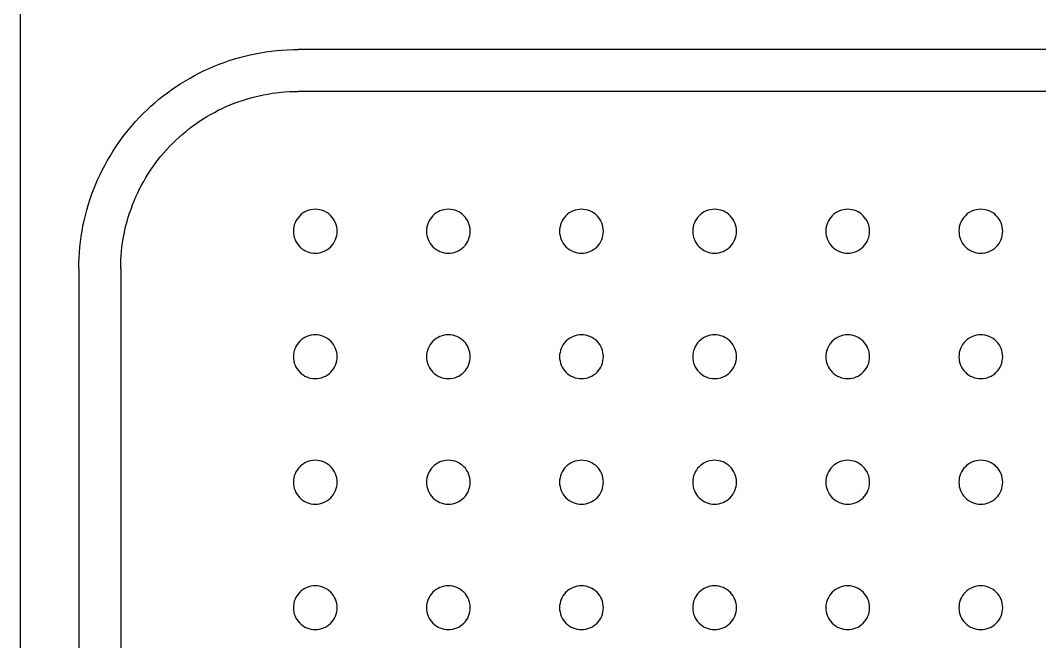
# Model space of a CAD drawing. Header units: millimetres. Extents: x -159872 to 386485, y -250577 to 158966.
# Drawn here: x 158739.1 to 158879.3, y 9719.9 to 9805.4 of the extents above; entities that cross this region are included whole.
import ezdxf

# ---------------------------------------------------------------- set-up
doc = ezdxf.new("R2010")
doc.units = ezdxf.units.MM
doc.layers.get('0').update_dxf_attribs({"lineweight": 25})
doc.layers.add('LDS-equipment-kitchen equipment', color=3, linetype='Continuous', lineweight=13)

# ---------------------------------------------------------------- blocks, each defined once
blk = doc.blocks.new('A$C41f9af21')
at = {"lineweight": 25, "transparency": 33554687}
for points in [[(110.91, 17.39, 0), (110.91, 187.2, 0)], [(458.78, 179.16, 0), (149.13, 179.16, 0)], [(458.78, 173.39, 0), (149.13, 173.39, 0)], [(118.95, 148.98, 0), (118.95, 55.61, 0)], [(124.72, 148.98, 0), (124.72, 55.61, 0)]]:
    blk.add_polyline3d(points, dxfattribs=at)
at = {"lineweight": 25}
for points in [[(118.95, 148.98, 0), (118.96, 149.72, 0), (118.99, 150.46, 0), (119.04, 151.2, 0), (119.1, 151.94, 0), (119.18, 152.67, 0), (119.28, 153.41, 0), (119.4, 154.14, 0), (119.53, 154.87, 0), (119.69, 155.59, 0), (119.86, 156.31, 0), (120.05, 157.03, 0), (120.25, 157.74, 0), (120.48, 158.45, 0), (120.72, 159.15, 0), (120.98, 159.84, 0), (121.25, 160.53, 0), (121.54, 161.21, 0), (121.85, 161.88, 0), (122.18, 162.55, 0), (122.52, 163.2, 0), (122.87, 163.85, 0), (123.25, 164.49, 0), (123.64, 165.12, 0), (124.04, 165.74, 0), (124.46, 166.36, 0), (124.89, 166.96, 0), (125.34, 167.55, 0), (125.8, 168.12, 0), (126.28, 168.69, 0), (126.77, 169.24, 0), (127.27, 169.79, 0), (127.79, 170.32, 0), (128.32, 170.83, 0), (128.86, 171.34, 0), (129.42, 171.83, 0), (129.99, 172.31, 0), (130.56, 172.77, 0), (131.15, 173.22, 0), (131.75, 173.65, 0), (132.36, 174.07, 0), (132.99, 174.47, 0), (133.62, 174.86, 0), (134.26, 175.24, 0), (134.9, 175.59, 0), (135.56, 175.93, 0), (136.23, 176.26, 0), (136.9, 176.57, 0), (137.58, 176.86, 0), (138.27, 177.13, 0), (138.96, 177.39, 0), (139.66, 177.63, 0), (140.37, 177.86, 0), (141.08, 178.06, 0), (141.8, 178.25, 0), (142.52, 178.42, 0), (143.24, 178.58, 0), (143.97, 178.71, 0), (144.7, 178.83, 0), (145.44, 178.93, 0), (146.17, 179.01, 0), (146.91, 179.07, 0), (147.65, 179.12, 0), (148.39, 179.15, 0), (149.13, 179.16, 0)], [(124.72, 148.98, 0), (124.72, 149.58, 0), (124.75, 150.18, 0), (124.78, 150.78, 0), (124.83, 151.37, 0), (124.9, 151.97, 0), (124.98, 152.56, 0), (125.08, 153.15, 0), (125.19, 153.74, 0), (125.31, 154.33, 0), (125.45, 154.91, 0), (125.6, 155.49, 0), (125.77, 156.07, 0), (125.95, 156.64, 0), (126.14, 157.2, 0), (126.35, 157.77, 0), (126.57, 158.32, 0), (126.81, 158.87, 0), (127.06, 159.42, 0), (127.32, 159.96, 0), (127.6, 160.49, 0), (127.89, 161.01, 0), (128.19, 161.53, 0), (128.5, 162.04, 0), (128.83, 162.54, 0), (129.17, 163.04, 0), (129.52, 163.52, 0), (129.88, 164, 0), (130.26, 164.47, 0), (130.64, 164.93, 0), (131.04, 165.37, 0), (131.45, 165.81, 0), (131.87, 166.24, 0), (132.3, 166.66, 0), (132.73, 167.07, 0), (133.18, 167.47, 0), (133.64, 167.85, 0), (134.11, 168.23, 0), (134.59, 168.59, 0), (135.07, 168.94, 0), (135.57, 169.28, 0), (136.07, 169.61, 0), (136.58, 169.92, 0), (137.1, 170.22, 0), (137.62, 170.51, 0), (138.15, 170.79, 0), (138.69, 171.05, 0), (139.24, 171.3, 0), (139.79, 171.54, 0), (140.34, 171.76, 0), (140.91, 171.97, 0), (141.47, 172.16, 0), (142.04, 172.34, 0), (142.62, 172.51, 0), (143.2, 172.66, 0), (143.78, 172.8, 0), (144.37, 172.92, 0), (144.96, 173.03, 0), (145.55, 173.13, 0), (146.14, 173.21, 0), (146.74, 173.28, 0), (147.33, 173.33, 0), (147.93, 173.36, 0), (148.53, 173.39, 0), (149.13, 173.39, 0)], [(148.48, 154.14, 0), (148.5, 153.84, 0), (148.54, 153.55, 0), (148.61, 153.26, 0), (148.71, 152.98, 0), (148.84, 152.72, 0), (148.99, 152.46, 0), (149.17, 152.22, 0), (149.36, 152, 0), (149.58, 151.81, 0), (149.82, 151.63, 0), (150.08, 151.48, 0), (150.34, 151.35, 0), (150.62, 151.25, 0), (150.91, 151.18, 0), (151.2, 151.14, 0), (151.5, 151.12, 0), (151.79, 151.14, 0), (152.09, 151.18, 0), (152.37, 151.25, 0), (152.65, 151.35, 0), (152.92, 151.48, 0), (153.18, 151.63, 0), (153.41, 151.81, 0), (153.63, 152, 0), (153.83, 152.22, 0), (154.01, 152.46, 0), (154.16, 152.72, 0), (154.29, 152.98, 0), (154.39, 153.26, 0), (154.46, 153.55, 0), (154.5, 153.84, 0), (154.52, 154.14, 0), (154.5, 154.43, 0), (154.46, 154.73, 0), (154.39, 155.01, 0), (154.29, 155.29, 0), (154.16, 155.56, 0), (154.01, 155.81, 0), (153.83, 156.05, 0), (153.63, 156.27, 0), (153.41, 156.47, 0), (153.18, 156.65, 0), (152.92, 156.8, 0), (152.65, 156.93, 0), (152.37, 157.03, 0), (152.09, 157.1, 0), (151.79, 157.14, 0), (151.5, 157.16, 0), (151.2, 157.14, 0), (150.91, 157.1, 0), (150.62, 157.03, 0), (150.34, 156.93, 0), (150.08, 156.8, 0), (149.82, 156.65, 0), (149.58, 156.47, 0), (149.36, 156.27, 0), (149.17, 156.05, 0), (148.99, 155.81, 0), (148.84, 155.56, 0), (148.71, 155.29, 0), (148.61, 155.01, 0), (148.54, 154.73, 0), (148.5, 154.43, 0), (148.48, 154.14, 0)], [(166.8, 154.14, 0), (166.81, 153.84, 0), (166.86, 153.55, 0), (166.93, 153.26, 0), (167.03, 152.98, 0), (167.16, 152.72, 0), (167.31, 152.46, 0), (167.48, 152.22, 0), (167.68, 152, 0), (167.9, 151.81, 0), (168.14, 151.63, 0), (168.39, 151.48, 0), (168.66, 151.35, 0), (168.94, 151.25, 0), (169.23, 151.18, 0), (169.52, 151.14, 0), (169.82, 151.12, 0), (170.11, 151.14, 0), (170.41, 151.18, 0), (170.69, 151.25, 0), (170.97, 151.35, 0), (171.24, 151.48, 0), (171.49, 151.63, 0), (171.73, 151.81, 0), (171.95, 152, 0), (172.15, 152.22, 0), (172.33, 152.46, 0), (172.48, 152.72, 0), (172.6, 152.98, 0), (172.7, 153.26, 0), (172.78, 153.55, 0), (172.82, 153.84, 0), (172.83, 154.14, 0), (172.82, 154.43, 0), (172.78, 154.73, 0), (172.7, 155.01, 0), (172.6, 155.29, 0), (172.48, 155.56, 0), (172.33, 155.81, 0), (172.15, 156.05, 0), (171.95, 156.27, 0), (171.73, 156.47, 0), (171.49, 156.65, 0), (171.24, 156.8, 0), (170.97, 156.93, 0), (170.69, 157.03, 0), (170.41, 157.1, 0), (170.11, 157.14, 0), (169.82, 157.16, 0), (169.52, 157.14, 0), (169.23, 157.1, 0), (168.94, 157.03, 0), (168.66, 156.93, 0), (168.39, 156.8, 0), (168.14, 156.65, 0), (167.9, 156.47, 0), (167.68, 156.27, 0), (167.48, 156.05, 0), (167.31, 155.81, 0), (167.16, 155.56, 0), (167.03, 155.29, 0), (166.93, 155.01, 0), (166.86, 154.73, 0), (166.81, 154.43, 0), (166.8, 154.14, 0)], [(185.12, 154.14, 0), (185.13, 153.84, 0), (185.18, 153.55, 0), (185.25, 153.26, 0), (185.35, 152.98, 0), (185.47, 152.72, 0), (185.63, 152.46, 0), (185.8, 152.22, 0), (186, 152, 0), (186.22, 151.81, 0), (186.46, 151.63, 0), (186.71, 151.48, 0), (186.98, 151.35, 0), (187.26, 151.25, 0), (187.55, 151.18, 0), (187.84, 151.14, 0), (188.13, 151.12, 0), (188.43, 151.14, 0), (188.72, 151.18, 0), (189.01, 151.25, 0), (189.29, 151.35, 0), (189.56, 151.48, 0), (189.81, 151.63, 0), (190.05, 151.81, 0), (190.27, 152, 0), (190.47, 152.22, 0), (190.64, 152.46, 0), (190.8, 152.72, 0), (190.92, 152.98, 0), (191.02, 153.26, 0), (191.09, 153.55, 0), (191.14, 153.84, 0), (191.15, 154.14, 0), (191.14, 154.43, 0), (191.09, 154.73, 0), (191.02, 155.01, 0), (190.92, 155.29, 0), (190.8, 155.56, 0), (190.64, 155.81, 0), (190.47, 156.05, 0), (190.27, 156.27, 0), (190.05, 156.47, 0), (189.81, 156.65, 0), (189.56, 156.8, 0), (189.29, 156.93, 0), (189.01, 157.03, 0), (188.72, 157.1, 0), (188.43, 157.14, 0), (188.13, 157.16, 0), (187.84, 157.14, 0), (187.55, 157.1, 0), (187.26, 157.03, 0), (186.98, 156.93, 0), (186.71, 156.8, 0), (186.46, 156.65, 0), (186.22, 156.47, 0), (186, 156.27, 0), (185.8, 156.05, 0), (185.63, 155.81, 0), (185.47, 155.56, 0), (185.35, 155.29, 0), (185.25, 155.01, 0), (185.18, 154.73, 0), (185.13, 154.43, 0), (185.12, 154.14, 0)], [(203.44, 154.14, 0), (203.45, 153.84, 0), (203.49, 153.55, 0), (203.57, 153.26, 0), (203.67, 152.98, 0), (203.79, 152.72, 0), (203.94, 152.46, 0), (204.12, 152.22, 0), (204.32, 152, 0), (204.54, 151.81, 0), (204.78, 151.63, 0), (205.03, 151.48, 0), (205.3, 151.35, 0), (205.58, 151.25, 0), (205.86, 151.18, 0), (206.16, 151.14, 0), (206.45, 151.12, 0), (206.75, 151.14, 0), (207.04, 151.18, 0), (207.33, 151.25, 0), (207.61, 151.35, 0), (207.88, 151.48, 0), (208.13, 151.63, 0), (208.37, 151.81, 0), (208.59, 152, 0), (208.79, 152.22, 0), (208.96, 152.46, 0), (209.11, 152.72, 0), (209.24, 152.98, 0), (209.34, 153.26, 0), (209.41, 153.55, 0), (209.46, 153.84, 0), (209.47, 154.14, 0), (209.46, 154.43, 0), (209.41, 154.73, 0), (209.34, 155.01, 0), (209.24, 155.29, 0), (209.11, 155.56, 0), (208.96, 155.81, 0), (208.79, 156.05, 0), (208.59, 156.27, 0), (208.37, 156.47, 0), (208.13, 156.65, 0), (207.88, 156.8, 0), (207.61, 156.93, 0), (207.33, 157.03, 0), (207.04, 157.1, 0), (206.75, 157.14, 0), (206.45, 157.16, 0), (206.16, 157.14, 0), (205.86, 157.1, 0), (205.58, 157.03, 0), (205.3, 156.93, 0), (205.03, 156.8, 0), (204.78, 156.65, 0), (204.54, 156.47, 0), (204.32, 156.27, 0), (204.12, 156.05, 0), (203.94, 155.81, 0), (203.79, 155.56, 0), (203.67, 155.29, 0), (203.57, 155.01, 0), (203.49, 154.73, 0), (203.45, 154.43, 0), (203.44, 154.14, 0)], [(221.75, 154.14, 0), (221.77, 153.84, 0), (221.81, 153.55, 0), (221.88, 153.26, 0), (221.98, 152.98, 0), (222.11, 152.72, 0), (222.26, 152.46, 0), (222.44, 152.22, 0), (222.64, 152, 0), (222.86, 151.81, 0), (223.09, 151.63, 0), (223.35, 151.48, 0), (223.62, 151.35, 0), (223.9, 151.25, 0), (224.18, 151.18, 0), (224.48, 151.14, 0), (224.77, 151.12, 0), (225.07, 151.14, 0), (225.36, 151.18, 0), (225.65, 151.25, 0), (225.93, 151.35, 0), (226.19, 151.48, 0), (226.45, 151.63, 0), (226.69, 151.81, 0), (226.91, 152, 0), (227.1, 152.22, 0), (227.28, 152.46, 0), (227.43, 152.72, 0), (227.56, 152.98, 0), (227.66, 153.26, 0), (227.73, 153.55, 0), (227.77, 153.84, 0), (227.79, 154.14, 0), (227.77, 154.43, 0), (227.73, 154.73, 0), (227.66, 155.01, 0), (227.56, 155.29, 0), (227.43, 155.56, 0), (227.28, 155.81, 0), (227.1, 156.05, 0), (226.91, 156.27, 0), (226.69, 156.47, 0), (226.45, 156.65, 0), (226.19, 156.8, 0), (225.93, 156.93, 0), (225.65, 157.03, 0), (225.36, 157.1, 0), (225.07, 157.14, 0), (224.77, 157.16, 0), (224.48, 157.14, 0), (224.18, 157.1, 0), (223.9, 157.03, 0), (223.62, 156.93, 0), (223.35, 156.8, 0), (223.09, 156.65, 0), (222.86, 156.47, 0), (222.64, 156.27, 0), (222.44, 156.05, 0), (222.26, 155.81, 0), (222.11, 155.56, 0), (221.98, 155.29, 0), (221.88, 155.01, 0), (221.81, 154.73, 0), (221.77, 154.43, 0), (221.75, 154.14, 0)], [(240.07, 154.14, 0), (240.09, 153.84, 0), (240.13, 153.55, 0), (240.2, 153.26, 0), (240.3, 152.98, 0), (240.43, 152.72, 0), (240.58, 152.46, 0), (240.76, 152.22, 0), (240.96, 152, 0), (241.18, 151.81, 0), (241.41, 151.63, 0), (241.67, 151.48, 0), (241.93, 151.35, 0), (242.21, 151.25, 0), (242.5, 151.18, 0), (242.79, 151.14, 0), (243.09, 151.12, 0), (243.39, 151.14, 0), (243.68, 151.18, 0), (243.97, 151.25, 0), (244.24, 151.35, 0), (244.51, 151.48, 0), (244.77, 151.63, 0), (245, 151.81, 0), (245.22, 152, 0), (245.42, 152.22, 0), (245.6, 152.46, 0), (245.75, 152.72, 0), (245.88, 152.98, 0), (245.98, 153.26, 0), (246.05, 153.55, 0), (246.09, 153.84, 0), (246.11, 154.14, 0), (246.09, 154.43, 0), (246.05, 154.73, 0), (245.98, 155.01, 0), (245.88, 155.29, 0), (245.75, 155.56, 0), (245.6, 155.81, 0), (245.42, 156.05, 0), (245.22, 156.27, 0), (245, 156.47, 0), (244.77, 156.65, 0), (244.51, 156.8, 0), (244.24, 156.93, 0), (243.97, 157.03, 0), (243.68, 157.1, 0), (243.39, 157.14, 0), (243.09, 157.16, 0), (242.79, 157.14, 0), (242.5, 157.1, 0), (242.21, 157.03, 0), (241.93, 156.93, 0), (241.67, 156.8, 0), (241.41, 156.65, 0), (241.18, 156.47, 0), (240.96, 156.27, 0), (240.76, 156.05, 0), (240.58, 155.81, 0), (240.43, 155.56, 0), (240.3, 155.29, 0), (240.2, 155.01, 0), (240.13, 154.73, 0), (240.09, 154.43, 0), (240.07, 154.14, 0)], [(148.48, 136.86, 0), (148.5, 136.56, 0), (148.54, 136.27, 0), (148.61, 135.98, 0), (148.71, 135.7, 0), (148.84, 135.43, 0), (148.99, 135.18, 0), (149.17, 134.94, 0), (149.36, 134.72, 0), (149.58, 134.52, 0), (149.82, 134.35, 0), (150.08, 134.2, 0), (150.34, 134.07, 0), (150.62, 133.97, 0), (150.91, 133.9, 0), (151.2, 133.85, 0), (151.5, 133.84, 0), (151.79, 133.85, 0), (152.09, 133.9, 0), (152.37, 133.97, 0), (152.65, 134.07, 0), (152.92, 134.2, 0), (153.18, 134.35, 0), (153.41, 134.52, 0), (153.63, 134.72, 0), (153.83, 134.94, 0), (154.01, 135.18, 0), (154.16, 135.43, 0), (154.29, 135.7, 0), (154.39, 135.98, 0), (154.46, 136.27, 0), (154.5, 136.56, 0), (154.52, 136.86, 0), (154.5, 137.15, 0), (154.46, 137.45, 0), (154.39, 137.73, 0), (154.29, 138.01, 0), (154.16, 138.28, 0), (154.01, 138.53, 0), (153.83, 138.77, 0), (153.63, 138.99, 0), (153.41, 139.19, 0), (153.18, 139.37, 0), (152.92, 139.52, 0), (152.65, 139.64, 0), (152.37, 139.74, 0), (152.09, 139.82, 0), (151.79, 139.86, 0), (151.5, 139.87, 0), (151.2, 139.86, 0), (150.91, 139.82, 0), (150.62, 139.74, 0), (150.34, 139.64, 0), (150.08, 139.52, 0), (149.82, 139.37, 0), (149.58, 139.19, 0), (149.36, 138.99, 0), (149.17, 138.77, 0), (148.99, 138.53, 0), (148.84, 138.28, 0), (148.71, 138.01, 0), (148.61, 137.73, 0), (148.54, 137.45, 0), (148.5, 137.15, 0), (148.48, 136.86, 0)], [(166.8, 136.86, 0), (166.81, 136.56, 0), (166.86, 136.27, 0), (166.93, 135.98, 0), (167.03, 135.7, 0), (167.16, 135.43, 0), (167.31, 135.18, 0), (167.48, 134.94, 0), (167.68, 134.72, 0), (167.9, 134.52, 0), (168.14, 134.35, 0), (168.39, 134.2, 0), (168.66, 134.07, 0), (168.94, 133.97, 0), (169.23, 133.9, 0), (169.52, 133.85, 0), (169.82, 133.84, 0), (170.11, 133.85, 0), (170.41, 133.9, 0), (170.69, 133.97, 0), (170.97, 134.07, 0), (171.24, 134.2, 0), (171.49, 134.35, 0), (171.73, 134.52, 0), (171.95, 134.72, 0), (172.15, 134.94, 0), (172.33, 135.18, 0), (172.48, 135.43, 0), (172.6, 135.7, 0), (172.7, 135.98, 0), (172.78, 136.27, 0), (172.82, 136.56, 0), (172.83, 136.86, 0), (172.82, 137.15, 0), (172.78, 137.45, 0), (172.7, 137.73, 0), (172.6, 138.01, 0), (172.48, 138.28, 0), (172.33, 138.53, 0), (172.15, 138.77, 0), (171.95, 138.99, 0), (171.73, 139.19, 0), (171.49, 139.37, 0), (171.24, 139.52, 0), (170.97, 139.64, 0), (170.69, 139.74, 0), (170.41, 139.82, 0), (170.11, 139.86, 0), (169.82, 139.87, 0), (169.52, 139.86, 0), (169.23, 139.82, 0), (168.94, 139.74, 0), (168.66, 139.64, 0), (168.39, 139.52, 0), (168.14, 139.37, 0), (167.9, 139.19, 0), (167.68, 138.99, 0), (167.48, 138.77, 0), (167.31, 138.53, 0), (167.16, 138.28, 0), (167.03, 138.01, 0), (166.93, 137.73, 0), (166.86, 137.45, 0), (166.81, 137.15, 0), (166.8, 136.86, 0)], [(185.12, 136.86, 0), (185.13, 136.56, 0), (185.18, 136.27, 0), (185.25, 135.98, 0), (185.35, 135.7, 0), (185.47, 135.43, 0), (185.63, 135.18, 0), (185.8, 134.94, 0), (186, 134.72, 0), (186.22, 134.52, 0), (186.46, 134.35, 0), (186.71, 134.2, 0), (186.98, 134.07, 0), (187.26, 133.97, 0), (187.55, 133.9, 0), (187.84, 133.85, 0), (188.13, 133.84, 0), (188.43, 133.85, 0), (188.72, 133.9, 0), (189.01, 133.97, 0), (189.29, 134.07, 0), (189.56, 134.2, 0), (189.81, 134.35, 0), (190.05, 134.52, 0), (190.27, 134.72, 0), (190.47, 134.94, 0), (190.64, 135.18, 0), (190.8, 135.43, 0), (190.92, 135.7, 0), (191.02, 135.98, 0), (191.09, 136.27, 0), (191.14, 136.56, 0), (191.15, 136.86, 0), (191.14, 137.15, 0), (191.09, 137.45, 0), (191.02, 137.73, 0), (190.92, 138.01, 0), (190.8, 138.28, 0), (190.64, 138.53, 0), (190.47, 138.77, 0), (190.27, 138.99, 0), (190.05, 139.19, 0), (189.81, 139.37, 0), (189.56, 139.52, 0), (189.29, 139.64, 0), (189.01, 139.74, 0), (188.72, 139.82, 0), (188.43, 139.86, 0), (188.13, 139.87, 0), (187.84, 139.86, 0), (187.55, 139.82, 0), (187.26, 139.74, 0), (186.98, 139.64, 0), (186.71, 139.52, 0), (186.46, 139.37, 0), (186.22, 139.19, 0), (186, 138.99, 0), (185.8, 138.77, 0), (185.63, 138.53, 0), (185.47, 138.28, 0), (185.35, 138.01, 0), (185.25, 137.73, 0), (185.18, 137.45, 0), (185.13, 137.15, 0), (185.12, 136.86, 0)], [(203.44, 136.86, 0), (203.45, 136.56, 0), (203.49, 136.27, 0), (203.57, 135.98, 0), (203.67, 135.7, 0), (203.79, 135.43, 0), (203.94, 135.18, 0), (204.12, 134.94, 0), (204.32, 134.72, 0), (204.54, 134.52, 0), (204.78, 134.35, 0), (205.03, 134.2, 0), (205.3, 134.07, 0), (205.58, 133.97, 0), (205.86, 133.9, 0), (206.16, 133.85, 0), (206.45, 133.84, 0), (206.75, 133.85, 0), (207.04, 133.9, 0), (207.33, 133.97, 0), (207.61, 134.07, 0), (207.88, 134.2, 0), (208.13, 134.35, 0), (208.37, 134.52, 0), (208.59, 134.72, 0), (208.79, 134.94, 0), (208.96, 135.18, 0), (209.11, 135.43, 0), (209.24, 135.7, 0), (209.34, 135.98, 0), (209.41, 136.27, 0), (209.46, 136.56, 0), (209.47, 136.86, 0), (209.46, 137.15, 0), (209.41, 137.45, 0), (209.34, 137.73, 0), (209.24, 138.01, 0), (209.11, 138.28, 0), (208.96, 138.53, 0), (208.79, 138.77, 0), (208.59, 138.99, 0), (208.37, 139.19, 0), (208.13, 139.37, 0), (207.88, 139.52, 0), (207.61, 139.64, 0), (207.33, 139.74, 0), (207.04, 139.82, 0), (206.75, 139.86, 0), (206.45, 139.87, 0), (206.16, 139.86, 0), (205.86, 139.82, 0), (205.58, 139.74, 0), (205.3, 139.64, 0), (205.03, 139.52, 0), (204.78, 139.37, 0), (204.54, 139.19, 0), (204.32, 138.99, 0), (204.12, 138.77, 0), (203.94, 138.53, 0), (203.79, 138.28, 0), (203.67, 138.01, 0), (203.57, 137.73, 0), (203.49, 137.45, 0), (203.45, 137.15, 0), (203.44, 136.86, 0)], [(221.75, 136.86, 0), (221.77, 136.56, 0), (221.81, 136.27, 0), (221.88, 135.98, 0), (221.98, 135.7, 0), (222.11, 135.43, 0), (222.26, 135.18, 0), (222.44, 134.94, 0), (222.64, 134.72, 0), (222.86, 134.52, 0), (223.09, 134.35, 0), (223.35, 134.2, 0), (223.62, 134.07, 0), (223.9, 133.97, 0), (224.18, 133.9, 0), (224.48, 133.85, 0), (224.77, 133.84, 0), (225.07, 133.85, 0), (225.36, 133.9, 0), (225.65, 133.97, 0), (225.93, 134.07, 0), (226.19, 134.2, 0), (226.45, 134.35, 0), (226.69, 134.52, 0), (226.91, 134.72, 0), (227.1, 134.94, 0), (227.28, 135.18, 0), (227.43, 135.43, 0), (227.56, 135.7, 0), (227.66, 135.98, 0), (227.73, 136.27, 0), (227.77, 136.56, 0), (227.79, 136.86, 0), (227.77, 137.15, 0), (227.73, 137.45, 0), (227.66, 137.73, 0), (227.56, 138.01, 0), (227.43, 138.28, 0), (227.28, 138.53, 0), (227.1, 138.77, 0), (226.91, 138.99, 0), (226.69, 139.19, 0), (226.45, 139.37, 0), (226.19, 139.52, 0), (225.93, 139.64, 0), (225.65, 139.74, 0), (225.36, 139.82, 0), (225.07, 139.86, 0), (224.77, 139.87, 0), (224.48, 139.86, 0), (224.18, 139.82, 0), (223.9, 139.74, 0), (223.62, 139.64, 0), (223.35, 139.52, 0), (223.09, 139.37, 0), (222.86, 139.19, 0), (222.64, 138.99, 0), (222.44, 138.77, 0), (222.26, 138.53, 0), (222.11, 138.28, 0), (221.98, 138.01, 0), (221.88, 137.73, 0), (221.81, 137.45, 0), (221.77, 137.15, 0), (221.75, 136.86, 0)], [(240.07, 136.86, 0), (240.09, 136.56, 0), (240.13, 136.27, 0), (240.2, 135.98, 0), (240.3, 135.7, 0), (240.43, 135.43, 0), (240.58, 135.18, 0), (240.76, 134.94, 0), (240.96, 134.72, 0), (241.18, 134.52, 0), (241.41, 134.35, 0), (241.67, 134.2, 0), (241.93, 134.07, 0), (242.21, 133.97, 0), (242.5, 133.9, 0), (242.79, 133.85, 0), (243.09, 133.84, 0), (243.39, 133.85, 0), (243.68, 133.9, 0), (243.97, 133.97, 0), (244.24, 134.07, 0), (244.51, 134.2, 0), (244.77, 134.35, 0), (245, 134.52, 0), (245.22, 134.72, 0), (245.42, 134.94, 0), (245.6, 135.18, 0), (245.75, 135.43, 0), (245.88, 135.7, 0), (245.98, 135.98, 0), (246.05, 136.27, 0), (246.09, 136.56, 0), (246.11, 136.86, 0), (246.09, 137.15, 0), (246.05, 137.45, 0), (245.98, 137.73, 0), (245.88, 138.01, 0), (245.75, 138.28, 0), (245.6, 138.53, 0), (245.42, 138.77, 0), (245.22, 138.99, 0), (245, 139.19, 0), (244.77, 139.37, 0), (244.51, 139.52, 0), (244.24, 139.64, 0), (243.97, 139.74, 0), (243.68, 139.82, 0), (243.39, 139.86, 0), (243.09, 139.87, 0), (242.79, 139.86, 0), (242.5, 139.82, 0), (242.21, 139.74, 0), (241.93, 139.64, 0), (241.67, 139.52, 0), (241.41, 139.37, 0), (241.18, 139.19, 0), (240.96, 138.99, 0), (240.76, 138.77, 0), (240.58, 138.53, 0), (240.43, 138.28, 0), (240.3, 138.01, 0), (240.2, 137.73, 0), (240.13, 137.45, 0), (240.09, 137.15, 0), (240.07, 136.86, 0)], [(148.48, 119.58, 0), (148.5, 119.28, 0), (148.54, 118.99, 0), (148.61, 118.7, 0), (148.71, 118.42, 0), (148.84, 118.15, 0), (148.99, 117.9, 0), (149.17, 117.66, 0), (149.36, 117.44, 0), (149.58, 117.24, 0), (149.82, 117.07, 0), (150.08, 116.91, 0), (150.34, 116.79, 0), (150.62, 116.69, 0), (150.91, 116.62, 0), (151.2, 116.57, 0), (151.5, 116.56, 0), (151.79, 116.57, 0), (152.09, 116.62, 0), (152.37, 116.69, 0), (152.65, 116.79, 0), (152.92, 116.91, 0), (153.18, 117.07, 0), (153.41, 117.24, 0), (153.63, 117.44, 0), (153.83, 117.66, 0), (154.01, 117.9, 0), (154.16, 118.15, 0), (154.29, 118.42, 0), (154.39, 118.7, 0), (154.46, 118.99, 0), (154.5, 119.28, 0), (154.52, 119.58, 0), (154.5, 119.87, 0), (154.46, 120.16, 0), (154.39, 120.45, 0), (154.29, 120.73, 0), (154.16, 121, 0), (154.01, 121.25, 0), (153.83, 121.49, 0), (153.63, 121.71, 0), (153.41, 121.91, 0), (153.18, 122.08, 0), (152.92, 122.24, 0), (152.65, 122.36, 0), (152.37, 122.46, 0), (152.09, 122.53, 0), (151.79, 122.58, 0), (151.5, 122.59, 0), (151.2, 122.58, 0), (150.91, 122.53, 0), (150.62, 122.46, 0), (150.34, 122.36, 0), (150.08, 122.24, 0), (149.82, 122.08, 0), (149.58, 121.91, 0), (149.36, 121.71, 0), (149.17, 121.49, 0), (148.99, 121.25, 0), (148.84, 121, 0), (148.71, 120.73, 0), (148.61, 120.45, 0), (148.54, 120.16, 0), (148.5, 119.87, 0), (148.48, 119.58, 0)], [(166.8, 119.58, 0), (166.81, 119.28, 0), (166.86, 118.99, 0), (166.93, 118.7, 0), (167.03, 118.42, 0), (167.16, 118.15, 0), (167.31, 117.9, 0), (167.48, 117.66, 0), (167.68, 117.44, 0), (167.9, 117.24, 0), (168.14, 117.07, 0), (168.39, 116.91, 0), (168.66, 116.79, 0), (168.94, 116.69, 0), (169.23, 116.62, 0), (169.52, 116.57, 0), (169.82, 116.56, 0), (170.11, 116.57, 0), (170.41, 116.62, 0), (170.69, 116.69, 0), (170.97, 116.79, 0), (171.24, 116.91, 0), (171.49, 117.07, 0), (171.73, 117.24, 0), (171.95, 117.44, 0), (172.15, 117.66, 0), (172.33, 117.9, 0), (172.48, 118.15, 0), (172.6, 118.42, 0), (172.7, 118.7, 0), (172.78, 118.99, 0), (172.82, 119.28, 0), (172.83, 119.58, 0), (172.82, 119.87, 0), (172.78, 120.16, 0), (172.7, 120.45, 0), (172.6, 120.73, 0), (172.48, 121, 0), (172.33, 121.25, 0), (172.15, 121.49, 0), (171.95, 121.71, 0), (171.73, 121.91, 0), (171.49, 122.08, 0), (171.24, 122.24, 0), (170.97, 122.36, 0), (170.69, 122.46, 0), (170.41, 122.53, 0), (170.11, 122.58, 0), (169.82, 122.59, 0), (169.52, 122.58, 0), (169.23, 122.53, 0), (168.94, 122.46, 0), (168.66, 122.36, 0), (168.39, 122.24, 0), (168.14, 122.08, 0), (167.9, 121.91, 0), (167.68, 121.71, 0), (167.48, 121.49, 0), (167.31, 121.25, 0), (167.16, 121, 0), (167.03, 120.73, 0), (166.93, 120.45, 0), (166.86, 120.16, 0), (166.81, 119.87, 0), (166.8, 119.58, 0)], [(185.12, 119.58, 0), (185.13, 119.28, 0), (185.18, 118.99, 0), (185.25, 118.7, 0), (185.35, 118.42, 0), (185.47, 118.15, 0), (185.63, 117.9, 0), (185.8, 117.66, 0), (186, 117.44, 0), (186.22, 117.24, 0), (186.46, 117.07, 0), (186.71, 116.91, 0), (186.98, 116.79, 0), (187.26, 116.69, 0), (187.55, 116.62, 0), (187.84, 116.57, 0), (188.13, 116.56, 0), (188.43, 116.57, 0), (188.72, 116.62, 0), (189.01, 116.69, 0), (189.29, 116.79, 0), (189.56, 116.91, 0), (189.81, 117.07, 0), (190.05, 117.24, 0), (190.27, 117.44, 0), (190.47, 117.66, 0), (190.64, 117.9, 0), (190.8, 118.15, 0), (190.92, 118.42, 0), (191.02, 118.7, 0), (191.09, 118.99, 0), (191.14, 119.28, 0), (191.15, 119.58, 0), (191.14, 119.87, 0), (191.09, 120.16, 0), (191.02, 120.45, 0), (190.92, 120.73, 0), (190.8, 121, 0), (190.64, 121.25, 0), (190.47, 121.49, 0), (190.27, 121.71, 0), (190.05, 121.91, 0), (189.81, 122.08, 0), (189.56, 122.24, 0), (189.29, 122.36, 0), (189.01, 122.46, 0), (188.72, 122.53, 0), (188.43, 122.58, 0), (188.13, 122.59, 0), (187.84, 122.58, 0), (187.55, 122.53, 0), (187.26, 122.46, 0), (186.98, 122.36, 0), (186.71, 122.24, 0), (186.46, 122.08, 0), (186.22, 121.91, 0), (186, 121.71, 0), (185.8, 121.49, 0), (185.63, 121.25, 0), (185.47, 121, 0), (185.35, 120.73, 0), (185.25, 120.45, 0), (185.18, 120.16, 0), (185.13, 119.87, 0), (185.12, 119.58, 0)], [(203.44, 119.58, 0), (203.45, 119.28, 0), (203.49, 118.99, 0), (203.57, 118.7, 0), (203.67, 118.42, 0), (203.79, 118.15, 0), (203.94, 117.9, 0), (204.12, 117.66, 0), (204.32, 117.44, 0), (204.54, 117.24, 0), (204.78, 117.07, 0), (205.03, 116.91, 0), (205.3, 116.79, 0), (205.58, 116.69, 0), (205.86, 116.62, 0), (206.16, 116.57, 0), (206.45, 116.56, 0), (206.75, 116.57, 0), (207.04, 116.62, 0), (207.33, 116.69, 0), (207.61, 116.79, 0), (207.88, 116.91, 0), (208.13, 117.07, 0), (208.37, 117.24, 0), (208.59, 117.44, 0), (208.79, 117.66, 0), (208.96, 117.9, 0), (209.11, 118.15, 0), (209.24, 118.42, 0), (209.34, 118.7, 0), (209.41, 118.99, 0), (209.46, 119.28, 0), (209.47, 119.58, 0), (209.46, 119.87, 0), (209.41, 120.16, 0), (209.34, 120.45, 0), (209.24, 120.73, 0), (209.11, 121, 0), (208.96, 121.25, 0), (208.79, 121.49, 0), (208.59, 121.71, 0), (208.37, 121.91, 0), (208.13, 122.08, 0), (207.88, 122.24, 0), (207.61, 122.36, 0), (207.33, 122.46, 0), (207.04, 122.53, 0), (206.75, 122.58, 0), (206.45, 122.59, 0), (206.16, 122.58, 0), (205.86, 122.53, 0), (205.58, 122.46, 0), (205.3, 122.36, 0), (205.03, 122.24, 0), (204.78, 122.08, 0), (204.54, 121.91, 0), (204.32, 121.71, 0), (204.12, 121.49, 0), (203.94, 121.25, 0), (203.79, 121, 0), (203.67, 120.73, 0), (203.57, 120.45, 0), (203.49, 120.16, 0), (203.45, 119.87, 0), (203.44, 119.58, 0)], [(221.75, 119.58, 0), (221.77, 119.28, 0), (221.81, 118.99, 0), (221.88, 118.7, 0), (221.98, 118.42, 0), (222.11, 118.15, 0), (222.26, 117.9, 0), (222.44, 117.66, 0), (222.64, 117.44, 0), (222.86, 117.24, 0), (223.09, 117.07, 0), (223.35, 116.91, 0), (223.62, 116.79, 0), (223.9, 116.69, 0), (224.18, 116.62, 0), (224.48, 116.57, 0), (224.77, 116.56, 0), (225.07, 116.57, 0), (225.36, 116.62, 0), (225.65, 116.69, 0), (225.93, 116.79, 0), (226.19, 116.91, 0), (226.45, 117.07, 0), (226.69, 117.24, 0), (226.91, 117.44, 0), (227.1, 117.66, 0), (227.28, 117.9, 0), (227.43, 118.15, 0), (227.56, 118.42, 0), (227.66, 118.7, 0), (227.73, 118.99, 0), (227.77, 119.28, 0), (227.79, 119.58, 0), (227.77, 119.87, 0), (227.73, 120.16, 0), (227.66, 120.45, 0), (227.56, 120.73, 0), (227.43, 121, 0), (227.28, 121.25, 0), (227.1, 121.49, 0), (226.91, 121.71, 0), (226.69, 121.91, 0), (226.45, 122.08, 0), (226.19, 122.24, 0), (225.93, 122.36, 0), (225.65, 122.46, 0), (225.36, 122.53, 0), (225.07, 122.58, 0), (224.77, 122.59, 0), (224.48, 122.58, 0), (224.18, 122.53, 0), (223.9, 122.46, 0), (223.62, 122.36, 0), (223.35, 122.24, 0), (223.09, 122.08, 0), (222.86, 121.91, 0), (222.64, 121.71, 0), (222.44, 121.49, 0), (222.26, 121.25, 0), (222.11, 121, 0), (221.98, 120.73, 0), (221.88, 120.45, 0), (221.81, 120.16, 0), (221.77, 119.87, 0), (221.75, 119.58, 0)], [(240.07, 119.58, 0), (240.09, 119.28, 0), (240.13, 118.99, 0), (240.2, 118.7, 0), (240.3, 118.42, 0), (240.43, 118.15, 0), (240.58, 117.9, 0), (240.76, 117.66, 0), (240.96, 117.44, 0), (241.18, 117.24, 0), (241.41, 117.07, 0), (241.67, 116.91, 0), (241.93, 116.79, 0), (242.21, 116.69, 0), (242.5, 116.62, 0), (242.79, 116.57, 0), (243.09, 116.56, 0), (243.39, 116.57, 0), (243.68, 116.62, 0), (243.97, 116.69, 0), (244.24, 116.79, 0), (244.51, 116.91, 0), (244.77, 117.07, 0), (245, 117.24, 0), (245.22, 117.44, 0), (245.42, 117.66, 0), (245.6, 117.9, 0), (245.75, 118.15, 0), (245.88, 118.42, 0), (245.98, 118.7, 0), (246.05, 118.99, 0), (246.09, 119.28, 0), (246.11, 119.58, 0), (246.09, 119.87, 0), (246.05, 120.16, 0), (245.98, 120.45, 0), (245.88, 120.73, 0), (245.75, 121, 0), (245.6, 121.25, 0), (245.42, 121.49, 0), (245.22, 121.71, 0), (245, 121.91, 0), (244.77, 122.08, 0), (244.51, 122.24, 0), (244.24, 122.36, 0), (243.97, 122.46, 0), (243.68, 122.53, 0), (243.39, 122.58, 0), (243.09, 122.59, 0), (242.79, 122.58, 0), (242.5, 122.53, 0), (242.21, 122.46, 0), (241.93, 122.36, 0), (241.67, 122.24, 0), (241.41, 122.08, 0), (241.18, 121.91, 0), (240.96, 121.71, 0), (240.76, 121.49, 0), (240.58, 121.25, 0), (240.43, 121, 0), (240.3, 120.73, 0), (240.2, 120.45, 0), (240.13, 120.16, 0), (240.09, 119.87, 0), (240.07, 119.58, 0)], [(148.48, 102.29, 0), (148.5, 102, 0), (148.54, 101.71, 0), (148.61, 101.42, 0), (148.71, 101.14, 0), (148.84, 100.87, 0), (148.99, 100.62, 0), (149.17, 100.38, 0), (149.36, 100.16, 0), (149.58, 99.96, 0), (149.82, 99.78, 0), (150.08, 99.63, 0), (150.34, 99.51, 0), (150.62, 99.41, 0), (150.91, 99.33, 0), (151.2, 99.29, 0), (151.5, 99.28, 0), (151.79, 99.29, 0), (152.09, 99.33, 0), (152.37, 99.41, 0), (152.65, 99.51, 0), (152.92, 99.63, 0), (153.18, 99.78, 0), (153.41, 99.96, 0), (153.63, 100.16, 0), (153.83, 100.38, 0), (154.01, 100.62, 0), (154.16, 100.87, 0), (154.29, 101.14, 0), (154.39, 101.42, 0), (154.46, 101.71, 0), (154.5, 102, 0), (154.52, 102.29, 0), (154.5, 102.59, 0), (154.46, 102.88, 0), (154.39, 103.17, 0), (154.29, 103.45, 0), (154.16, 103.72, 0), (154.01, 103.97, 0), (153.83, 104.21, 0), (153.63, 104.43, 0), (153.41, 104.63, 0), (153.18, 104.8, 0), (152.92, 104.96, 0), (152.65, 105.08, 0), (152.37, 105.18, 0), (152.09, 105.25, 0), (151.79, 105.3, 0), (151.5, 105.31, 0), (151.2, 105.3, 0), (150.91, 105.25, 0), (150.62, 105.18, 0), (150.34, 105.08, 0), (150.08, 104.96, 0), (149.82, 104.8, 0), (149.58, 104.63, 0), (149.36, 104.43, 0), (149.17, 104.21, 0), (148.99, 103.97, 0), (148.84, 103.72, 0), (148.71, 103.45, 0), (148.61, 103.17, 0), (148.54, 102.88, 0), (148.5, 102.59, 0), (148.48, 102.29, 0)], [(166.8, 102.29, 0), (166.81, 102, 0), (166.86, 101.71, 0), (166.93, 101.42, 0), (167.03, 101.14, 0), (167.16, 100.87, 0), (167.31, 100.62, 0), (167.48, 100.38, 0), (167.68, 100.16, 0), (167.9, 99.96, 0), (168.14, 99.78, 0), (168.39, 99.63, 0), (168.66, 99.51, 0), (168.94, 99.41, 0), (169.23, 99.33, 0), (169.52, 99.29, 0), (169.82, 99.28, 0), (170.11, 99.29, 0), (170.41, 99.33, 0), (170.69, 99.41, 0), (170.97, 99.51, 0), (171.24, 99.63, 0), (171.49, 99.78, 0), (171.73, 99.96, 0), (171.95, 100.16, 0), (172.15, 100.38, 0), (172.33, 100.62, 0), (172.48, 100.87, 0), (172.6, 101.14, 0), (172.7, 101.42, 0), (172.78, 101.71, 0), (172.82, 102, 0), (172.83, 102.29, 0), (172.82, 102.59, 0), (172.78, 102.88, 0), (172.7, 103.17, 0), (172.6, 103.45, 0), (172.48, 103.72, 0), (172.33, 103.97, 0), (172.15, 104.21, 0), (171.95, 104.43, 0), (171.73, 104.63, 0), (171.49, 104.8, 0), (171.24, 104.96, 0), (170.97, 105.08, 0), (170.69, 105.18, 0), (170.41, 105.25, 0), (170.11, 105.3, 0), (169.82, 105.31, 0), (169.52, 105.3, 0), (169.23, 105.25, 0), (168.94, 105.18, 0), (168.66, 105.08, 0), (168.39, 104.96, 0), (168.14, 104.8, 0), (167.9, 104.63, 0), (167.68, 104.43, 0), (167.48, 104.21, 0), (167.31, 103.97, 0), (167.16, 103.72, 0), (167.03, 103.45, 0), (166.93, 103.17, 0), (166.86, 102.88, 0), (166.81, 102.59, 0), (166.8, 102.29, 0)], [(185.12, 102.29, 0), (185.13, 102, 0), (185.18, 101.71, 0), (185.25, 101.42, 0), (185.35, 101.14, 0), (185.47, 100.87, 0), (185.63, 100.62, 0), (185.8, 100.38, 0), (186, 100.16, 0), (186.22, 99.96, 0), (186.46, 99.78, 0), (186.71, 99.63, 0), (186.98, 99.51, 0), (187.26, 99.41, 0), (187.55, 99.33, 0), (187.84, 99.29, 0), (188.13, 99.28, 0), (188.43, 99.29, 0), (188.72, 99.33, 0), (189.01, 99.41, 0), (189.29, 99.51, 0), (189.56, 99.63, 0), (189.81, 99.78, 0), (190.05, 99.96, 0), (190.27, 100.16, 0), (190.47, 100.38, 0), (190.64, 100.62, 0), (190.8, 100.87, 0), (190.92, 101.14, 0), (191.02, 101.42, 0), (191.09, 101.71, 0), (191.14, 102, 0), (191.15, 102.29, 0), (191.14, 102.59, 0), (191.09, 102.88, 0), (191.02, 103.17, 0), (190.92, 103.45, 0), (190.8, 103.72, 0), (190.64, 103.97, 0), (190.47, 104.21, 0), (190.27, 104.43, 0), (190.05, 104.63, 0), (189.81, 104.8, 0), (189.56, 104.96, 0), (189.29, 105.08, 0), (189.01, 105.18, 0), (188.72, 105.25, 0), (188.43, 105.3, 0), (188.13, 105.31, 0), (187.84, 105.3, 0), (187.55, 105.25, 0), (187.26, 105.18, 0), (186.98, 105.08, 0), (186.71, 104.96, 0), (186.46, 104.8, 0), (186.22, 104.63, 0), (186, 104.43, 0), (185.8, 104.21, 0), (185.63, 103.97, 0), (185.47, 103.72, 0), (185.35, 103.45, 0), (185.25, 103.17, 0), (185.18, 102.88, 0), (185.13, 102.59, 0), (185.12, 102.29, 0)], [(203.44, 102.29, 0), (203.45, 102, 0), (203.49, 101.71, 0), (203.57, 101.42, 0), (203.67, 101.14, 0), (203.79, 100.87, 0), (203.94, 100.62, 0), (204.12, 100.38, 0), (204.32, 100.16, 0), (204.54, 99.96, 0), (204.78, 99.78, 0), (205.03, 99.63, 0), (205.3, 99.51, 0), (205.58, 99.41, 0), (205.86, 99.33, 0), (206.16, 99.29, 0), (206.45, 99.28, 0), (206.75, 99.29, 0), (207.04, 99.33, 0), (207.33, 99.41, 0), (207.61, 99.51, 0), (207.88, 99.63, 0), (208.13, 99.78, 0), (208.37, 99.96, 0), (208.59, 100.16, 0), (208.79, 100.38, 0), (208.96, 100.62, 0), (209.11, 100.87, 0), (209.24, 101.14, 0), (209.34, 101.42, 0), (209.41, 101.71, 0), (209.46, 102, 0), (209.47, 102.29, 0), (209.46, 102.59, 0), (209.41, 102.88, 0), (209.34, 103.17, 0), (209.24, 103.45, 0), (209.11, 103.72, 0), (208.96, 103.97, 0), (208.79, 104.21, 0), (208.59, 104.43, 0), (208.37, 104.63, 0), (208.13, 104.8, 0), (207.88, 104.96, 0), (207.61, 105.08, 0), (207.33, 105.18, 0), (207.04, 105.25, 0), (206.75, 105.3, 0), (206.45, 105.31, 0), (206.16, 105.3, 0), (205.86, 105.25, 0), (205.58, 105.18, 0), (205.3, 105.08, 0), (205.03, 104.96, 0), (204.78, 104.8, 0), (204.54, 104.63, 0), (204.32, 104.43, 0), (204.12, 104.21, 0), (203.94, 103.97, 0), (203.79, 103.72, 0), (203.67, 103.45, 0), (203.57, 103.17, 0), (203.49, 102.88, 0), (203.45, 102.59, 0), (203.44, 102.29, 0)], [(221.75, 102.29, 0), (221.77, 102, 0), (221.81, 101.71, 0), (221.88, 101.42, 0), (221.98, 101.14, 0), (222.11, 100.87, 0), (222.26, 100.62, 0), (222.44, 100.38, 0), (222.64, 100.16, 0), (222.86, 99.96, 0), (223.09, 99.78, 0), (223.35, 99.63, 0), (223.62, 99.51, 0), (223.9, 99.41, 0), (224.18, 99.33, 0), (224.48, 99.29, 0), (224.77, 99.28, 0), (225.07, 99.29, 0), (225.36, 99.33, 0), (225.65, 99.41, 0), (225.93, 99.51, 0), (226.19, 99.63, 0), (226.45, 99.78, 0), (226.69, 99.96, 0), (226.91, 100.16, 0), (227.1, 100.38, 0), (227.28, 100.62, 0), (227.43, 100.87, 0), (227.56, 101.14, 0), (227.66, 101.42, 0), (227.73, 101.71, 0), (227.77, 102, 0), (227.79, 102.29, 0), (227.77, 102.59, 0), (227.73, 102.88, 0), (227.66, 103.17, 0), (227.56, 103.45, 0), (227.43, 103.72, 0), (227.28, 103.97, 0), (227.1, 104.21, 0), (226.91, 104.43, 0), (226.69, 104.63, 0), (226.45, 104.8, 0), (226.19, 104.96, 0), (225.93, 105.08, 0), (225.65, 105.18, 0), (225.36, 105.25, 0), (225.07, 105.3, 0), (224.77, 105.31, 0), (224.48, 105.3, 0), (224.18, 105.25, 0), (223.9, 105.18, 0), (223.62, 105.08, 0), (223.35, 104.96, 0), (223.09, 104.8, 0), (222.86, 104.63, 0), (222.64, 104.43, 0), (222.44, 104.21, 0), (222.26, 103.97, 0), (222.11, 103.72, 0), (221.98, 103.45, 0), (221.88, 103.17, 0), (221.81, 102.88, 0), (221.77, 102.59, 0), (221.75, 102.29, 0)], [(240.07, 102.29, 0), (240.09, 102, 0), (240.13, 101.71, 0), (240.2, 101.42, 0), (240.3, 101.14, 0), (240.43, 100.87, 0), (240.58, 100.62, 0), (240.76, 100.38, 0), (240.96, 100.16, 0), (241.18, 99.96, 0), (241.41, 99.78, 0), (241.67, 99.63, 0), (241.93, 99.51, 0), (242.21, 99.41, 0), (242.5, 99.33, 0), (242.79, 99.29, 0), (243.09, 99.28, 0), (243.39, 99.29, 0), (243.68, 99.33, 0), (243.97, 99.41, 0), (244.24, 99.51, 0), (244.51, 99.63, 0), (244.77, 99.78, 0), (245, 99.96, 0), (245.22, 100.16, 0), (245.42, 100.38, 0), (245.6, 100.62, 0), (245.75, 100.87, 0), (245.88, 101.14, 0), (245.98, 101.42, 0), (246.05, 101.71, 0), (246.09, 102, 0), (246.11, 102.29, 0), (246.09, 102.59, 0), (246.05, 102.88, 0), (245.98, 103.17, 0), (245.88, 103.45, 0), (245.75, 103.72, 0), (245.6, 103.97, 0), (245.42, 104.21, 0), (245.22, 104.43, 0), (245, 104.63, 0), (244.77, 104.8, 0), (244.51, 104.96, 0), (244.24, 105.08, 0), (243.97, 105.18, 0), (243.68, 105.25, 0), (243.39, 105.3, 0), (243.09, 105.31, 0), (242.79, 105.3, 0), (242.5, 105.25, 0), (242.21, 105.18, 0), (241.93, 105.08, 0), (241.67, 104.96, 0), (241.41, 104.8, 0), (241.18, 104.63, 0), (240.96, 104.43, 0), (240.76, 104.21, 0), (240.58, 103.97, 0), (240.43, 103.72, 0), (240.3, 103.45, 0), (240.2, 103.17, 0), (240.13, 102.88, 0), (240.09, 102.59, 0), (240.07, 102.29, 0)]]:
    blk.add_polyline3d(points, dxfattribs=at)
blk = doc.blocks.new('Group-410')
at = {"layer": 'LDS-equipment-kitchen equipment', "rotation": 359.9999999945186}
blk.add_blockref('A$C41f9af21', (97954.62, 46079.75), dxfattribs=at)

msp = doc.modelspace()

# ---------------------------------------------------------------- block references
at = {"layer": 'LDS-equipment-kitchen equipment', "color": 7}
msp.add_blockref('Group-410', (60673.51323, -36457.51522), dxfattribs=at)

doc.saveas('drawing.dxf')
